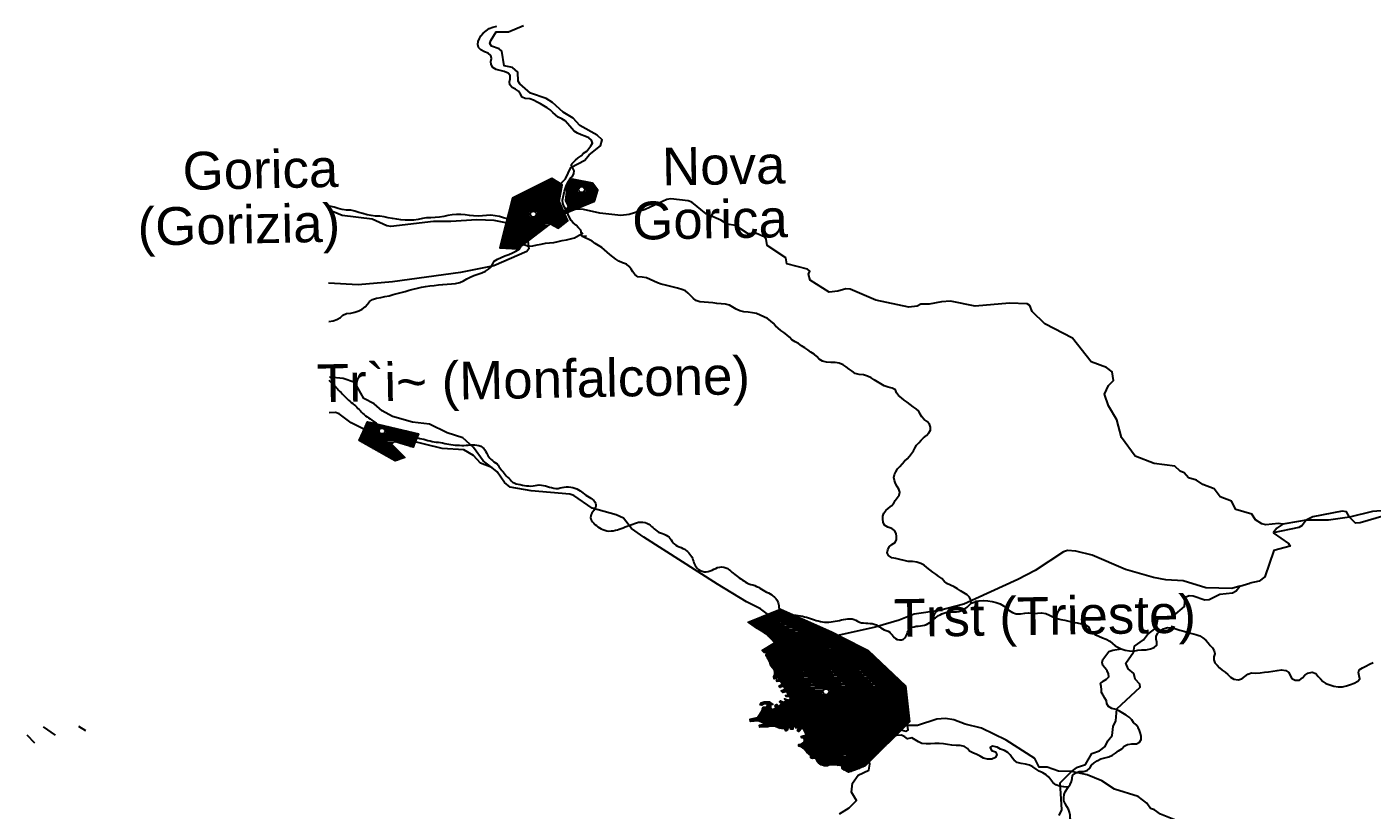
# Model space of a CAD drawing. Header units: metres. Extents: x 13.21 to 19.52, y 42.14 to 46.62.
# Drawn here: x 13.313 to 14.112, y 45.589 to 46.055 of the extents above; entities that cross this region are included whole.
import ezdxf

# ---------------------------------------------------------------- set-up
doc = ezdxf.new("R2010")
doc.units = ezdxf.units.M
doc.header["$MEASUREMENT"] = 0
for name, color, linetype in [('CESTE', 5, 'Continuous'), ('grad_ino', 252, 'Continuous'), ('naziv_ino', 252, 'Continuous'), ('PRUGE', 7, 'Continuous')]:
    doc.layers.add(name, color=color, linetype=linetype)
doc.styles.get("Standard").update_dxf_attribs({"font": 'arial.ttf'})

# ---------------------------------------------------------------- blocks, each defined once
blk = doc.blocks.new('*X56')
at = {"color": 0}
for p, q in [((13.74143, 45.70102), (13.77686, 45.7014)), ((13.74327, 45.70194), (13.77489, 45.70228)), ((13.74558, 45.70286), (13.77291, 45.70316)), ((13.7479, 45.70379), (13.77094, 45.70403)), ((13.75021, 45.70471), (13.76897, 45.70491)), ((13.75252, 45.70564), (13.76699, 45.70579)), ((13.75483, 45.70656), (13.76502, 45.70667)), ((13.75714, 45.70748), (13.76304, 45.70755)), ((13.75944, 45.70841), (13.76107, 45.70843)), ((13.74267, 45.70013), (13.77884, 45.70052)), ((13.74391, 45.69924), (13.78081, 45.69964)), ((13.74515, 45.69836), (13.78278, 45.69876)), ((13.74653, 45.69747), (13.78476, 45.69788)), ((13.74809, 45.69659), (13.78673, 45.697)), ((13.74952, 45.6957), (13.7887, 45.69613)), ((13.75077, 45.69482), (13.79068, 45.69525)), ((13.75201, 45.69393), (13.79247, 45.69437)), ((13.75294, 45.69304), (13.79421, 45.69348)), ((13.7507, 45.68492), (13.80989, 45.68555)), ((13.75217, 45.68584), (13.80815, 45.68643)), ((13.75365, 45.68675), (13.80641, 45.68731)), ((13.75387, 45.69215), (13.79596, 45.6926)), ((13.7548, 45.69126), (13.7977, 45.69172)), ((13.75512, 45.68767), (13.80467, 45.6882)), ((13.75565, 45.69037), (13.79944, 45.69084)), ((13.75649, 45.68948), (13.80118, 45.68996)), ((13.7566, 45.68858), (13.80292, 45.68908)), ((13.74971, 45.68401), (13.75196, 45.68403)), ((13.75198, 45.68134), (13.81483, 45.682)), ((13.75199, 45.68224), (13.81389, 45.68289)), ((13.752, 45.68313), (13.81295, 45.68378)), ((13.75202, 45.68403), (13.81163, 45.68467)), ((13.75233, 45.68044), (13.81577, 45.68111)), ((13.75284, 45.67954), (13.8167, 45.68022)), ((13.75339, 45.67865), (13.81764, 45.67933)), ((13.75384, 45.67776), (13.81858, 45.67844)), ((13.75423, 45.67686), (13.81952, 45.67755)), ((13.75443, 45.67596), (13.82046, 45.67666)), ((13.75487, 45.67507), (13.82139, 45.67577)), ((13.75549, 45.67417), (13.82233, 45.67488)), ((13.7562, 45.67328), (13.82327, 45.67399)), ((13.75643, 45.66879), (13.82796, 45.66954)), ((13.75681, 45.67239), (13.82421, 45.6731)), ((13.75687, 45.66969), (13.82702, 45.67043)), ((13.75698, 45.67149), (13.82515, 45.67221)), ((13.75708, 45.67059), (13.82608, 45.67132)), ((13.75662, 45.66789), (13.75814, 45.66791)), ((13.75824, 45.66611), (13.83077, 45.66687)), ((13.75914, 45.66792), (13.8289, 45.66865)), ((13.75957, 45.66702), (13.82984, 45.66776)), ((13.75972, 45.66342), (13.83359, 45.6642)), ((13.7599, 45.66253), (13.76039, 45.66253)), ((13.76108, 45.66524), (13.83171, 45.66598)), ((13.76155, 45.66434), (13.83265, 45.66509)), ((13.7618, 45.66075), (13.7855, 45.661)), ((13.76269, 45.66256), (13.83452, 45.66331)), ((13.76303, 45.66166), (13.83465, 45.66241)), ((13.78922, 45.66104), (13.83475, 45.66151)), ((13.7497, 45.65342), (13.75404, 45.65346)), ((13.76, 45.65353), (13.76199, 45.65355)), ((13.76084, 45.65264), (13.8357, 45.65342)), ((13.76133, 45.65984), (13.76407, 45.65987)), ((13.76225, 45.65355), (13.8356, 45.65432)), ((13.76291, 45.65536), (13.76346, 45.65537)), ((13.76354, 45.65447), (13.83549, 45.65522)), ((13.76366, 45.65717), (13.83517, 45.65792)), ((13.76416, 45.65987), (13.78486, 45.66009)), ((13.76457, 45.65898), (13.78496, 45.65919)), ((13.76499, 45.65808), (13.78592, 45.65831)), ((13.76599, 45.65539), (13.83539, 45.65612)), ((13.7662, 45.65629), (13.83528, 45.65702)), ((13.78891, 45.65834), (13.83507, 45.65882)), ((13.78984, 45.65925), (13.83496, 45.65971)), ((13.7899, 45.66015), (13.83486, 45.66061)), ((13.74678, 45.64439), (13.83665, 45.64533)), ((13.7475, 45.64529), (13.83655, 45.64623)), ((13.74809, 45.6462), (13.83644, 45.64713)), ((13.74863, 45.65251), (13.75044, 45.65253)), ((13.74868, 45.64711), (13.83634, 45.64803)), ((13.74927, 45.64801), (13.83623, 45.64893)), ((13.74961, 45.64892), (13.83612, 45.64983)), ((13.74971, 45.64982), (13.75484, 45.64987)), ((13.75256, 45.65075), (13.75453, 45.65077)), ((13.75257, 45.65165), (13.75454, 45.65167)), ((13.75258, 45.65255), (13.75527, 45.65258)), ((13.75708, 45.6499), (13.83602, 45.65073)), ((13.75718, 45.6517), (13.75852, 45.65171)), ((13.75757, 45.6508), (13.83591, 45.65163)), ((13.7602, 45.65173), (13.83581, 45.65252)), ((13.74235, 45.64344), (13.83676, 45.64444)), ((13.74255, 45.64254), (13.83686, 45.64354)), ((13.74807, 45.639), (13.75306, 45.63906)), ((13.74822, 45.6399), (13.83591, 45.64083)), ((13.74934, 45.64172), (13.83697, 45.64264)), ((13.75147, 45.64084), (13.83682, 45.64174)), ((13.75752, 45.63911), (13.76779, 45.63922)), ((13.75989, 45.63823), (13.76477, 45.63828)), ((13.76304, 45.63737), (13.76455, 45.63738)), ((13.76629, 45.6383), (13.76779, 45.63832)), ((13.76878, 45.63923), (13.83499, 45.63992)), ((13.7694, 45.63833), (13.83407, 45.63901)), ((13.77087, 45.63745), (13.77249, 45.63747)), ((13.77437, 45.63749), (13.83316, 45.6381)), ((13.77478, 45.63659), (13.83224, 45.63719)), ((13.77069, 45.63655), (13.77167, 45.63656)), ((13.77147, 45.62846), (13.82399, 45.62901)), ((13.77274, 45.63297), (13.82857, 45.63355)), ((13.77391, 45.62938), (13.8249, 45.62992)), ((13.77434, 45.63209), (13.82765, 45.63265)), ((13.77445, 45.63029), (13.82582, 45.63083)), ((13.77457, 45.63119), (13.82674, 45.63174)), ((13.77507, 45.6339), (13.82949, 45.63446)), ((13.77519, 45.6357), (13.83132, 45.63628)), ((13.7756, 45.6348), (13.8304, 45.63537)), ((13.77125, 45.62756), (13.82307, 45.6281)), ((13.77339, 45.62668), (13.82215, 45.62719)), ((13.77457, 45.62579), (13.82124, 45.62628)), ((13.77526, 45.6249), (13.82032, 45.62537)), ((13.77595, 45.62401), (13.8194, 45.62446)), ((13.77695, 45.62312), (13.81849, 45.62355)), ((13.77804, 45.62223), (13.81757, 45.62264)), ((13.77836, 45.62133), (13.78165, 45.62137)), ((13.7819, 45.62137), (13.81665, 45.62173)), ((13.77866, 45.62044), (13.78076, 45.62046)), ((13.78171, 45.62047), (13.81574, 45.62083)), ((13.78181, 45.61957), (13.81482, 45.61992)), ((13.78211, 45.61867), (13.8139, 45.61901)), ((13.7827, 45.61778), (13.81299, 45.6181)), ((13.78384, 45.61689), (13.81207, 45.61719)), ((13.78587, 45.61601), (13.78867, 45.61604)), ((13.79419, 45.6161), (13.81115, 45.61628)), ((13.79692, 45.61433), (13.80747, 45.61444)), ((13.79693, 45.61523), (13.80975, 45.61536)), ((13.79806, 45.61344), (13.80512, 45.61352)), ((13.79976, 45.61256), (13.80253, 45.61259))]:
    blk.add_line(p, q, dxfattribs=at)
blk = doc.blocks.new('*X57')
at = {"color": 0}
for p, q in [((13.51181, 45.81254), (13.54535, 45.81297)), ((13.51222, 45.81344), (13.52172, 45.81356)), ((13.51263, 45.81435), (13.52127, 45.81446)), ((13.51303, 45.81525), (13.52151, 45.81536)), ((13.51344, 45.81616), (13.52293, 45.81628)), ((13.51385, 45.81706), (13.52763, 45.81724)), ((13.51426, 45.81797), (13.52402, 45.81809)), ((13.51466, 45.81887), (13.52041, 45.81894)), ((13.51507, 45.81978), (13.5168, 45.8198)), ((13.52465, 45.8163), (13.53124, 45.81639)), ((13.526, 45.81362), (13.54208, 45.81382)), ((13.52612, 45.81542), (13.53486, 45.81553)), ((13.5264, 45.81452), (13.53847, 45.81468)), ((13.5103, 45.80892), (13.54391, 45.80935)), ((13.51059, 45.80982), (13.54427, 45.81025)), ((13.511, 45.81073), (13.54463, 45.81116)), ((13.51141, 45.81163), (13.54499, 45.81206)), ((13.51187, 45.80804), (13.53107, 45.80828)), ((13.51343, 45.80716), (13.5298, 45.80737)), ((13.51499, 45.80628), (13.52966, 45.80647)), ((13.51655, 45.8054), (13.53057, 45.80558)), ((13.51812, 45.80452), (13.53148, 45.80469)), ((13.53156, 45.80829), (13.54355, 45.80844)), ((13.53448, 45.80743), (13.54319, 45.80754)), ((13.5374, 45.80657), (13.54283, 45.80664)), ((13.54032, 45.8057), (13.54247, 45.80573)), ((13.51968, 45.80364), (13.5324, 45.8038)), ((13.52124, 45.80276), (13.53331, 45.80291)), ((13.5228, 45.80188), (13.53422, 45.80203)), ((13.52437, 45.801), (13.53513, 45.80114)), ((13.52593, 45.80012), (13.53604, 45.80025)), ((13.52749, 45.79924), (13.53695, 45.79936)), ((13.52905, 45.79836), (13.53582, 45.79845)), ((13.53062, 45.79748), (13.53321, 45.79751))]:
    blk.add_line(p, q, dxfattribs=at)
blk = doc.blocks.new('*X58')
at = {"color": 0}
for p, q in [((13.609, 45.95682), (13.63007, 45.95707)), ((13.61087, 45.95774), (13.63024, 45.95797)), ((13.61274, 45.95866), (13.6304, 45.95888)), ((13.6146, 45.95958), (13.63057, 45.95978)), ((13.61647, 45.96051), (13.63073, 45.96068)), ((13.61834, 45.96143), (13.62955, 45.96156)), ((13.62021, 45.96235), (13.62808, 45.96245)), ((13.62208, 45.96327), (13.62661, 45.96333)), ((13.62395, 45.9642), (13.62515, 45.96421)), ((13.60012, 45.94861), (13.62994, 45.94897)), ((13.60034, 45.94951), (13.62955, 45.94987)), ((13.60057, 45.95042), (13.62916, 45.95076)), ((13.60079, 45.95132), (13.62908, 45.95166)), ((13.60102, 45.95222), (13.62925, 45.95256)), ((13.60153, 45.95313), (13.62941, 45.95346)), ((13.60339, 45.95405), (13.62958, 45.95437)), ((13.60526, 45.95497), (13.62974, 45.95527)), ((13.60713, 45.9559), (13.62991, 45.95617)), ((13.59808, 45.94049), (13.63347, 45.94092)), ((13.59831, 45.94139), (13.63308, 45.94181)), ((13.59854, 45.94229), (13.6115, 45.94245)), ((13.59876, 45.9432), (13.61106, 45.94335)), ((13.59899, 45.9441), (13.61132, 45.94425)), ((13.59921, 45.945), (13.61283, 45.94517)), ((13.59944, 45.9459), (13.63112, 45.94629)), ((13.59967, 45.94681), (13.63073, 45.94718)), ((13.59989, 45.94771), (13.63033, 45.94808)), ((13.61436, 45.94519), (13.63151, 45.94539)), ((13.61582, 45.9425), (13.63269, 45.94271)), ((13.61591, 45.94431), (13.6319, 45.9445)), ((13.61621, 45.94341), (13.6323, 45.9436)), ((13.59605, 45.93237), (13.61707, 45.93262)), ((13.59628, 45.93327), (13.61826, 45.93354)), ((13.5965, 45.93417), (13.61944, 45.93445)), ((13.59673, 45.93507), (13.62062, 45.93536)), ((13.59696, 45.93598), (13.62181, 45.93628)), ((13.59718, 45.93688), (13.62299, 45.93719)), ((13.59741, 45.93778), (13.63237, 45.9382)), ((13.59763, 45.93868), (13.6335, 45.93912)), ((13.59786, 45.93959), (13.63387, 45.94002)), ((13.62474, 45.93721), (13.63125, 45.93729)), ((13.62632, 45.93633), (13.63012, 45.93638)), ((13.62791, 45.93545), (13.62899, 45.93546)), ((13.59425, 45.92515), (13.6076, 45.92531)), ((13.59447, 45.92605), (13.60879, 45.92622)), ((13.5947, 45.92695), (13.60997, 45.92714)), ((13.59493, 45.92785), (13.61115, 45.92805)), ((13.59515, 45.92876), (13.61234, 45.92897)), ((13.59538, 45.92966), (13.61352, 45.92988)), ((13.5956, 45.93056), (13.61471, 45.93079)), ((13.59583, 45.93146), (13.61589, 45.93171)), ((13.59402, 45.92424), (13.60642, 45.9244)), ((13.5956, 45.92336), (13.60524, 45.92348))]:
    blk.add_line(p, q, dxfattribs=at)
blk = doc.blocks.new('*X59')
at = {"color": 0}
for p, q in [((13.63337, 45.95711), (13.64005, 45.95719)), ((13.63347, 45.95801), (13.63977, 45.95809)), ((13.63358, 45.95891), (13.64017, 45.95899)), ((13.63369, 45.95981), (13.65015, 45.96001)), ((13.6341, 45.96072), (13.64945, 45.9609)), ((13.63479, 45.96163), (13.64876, 45.96179)), ((13.63548, 45.96253), (13.6448, 45.96265)), ((13.63617, 45.96344), (13.6406, 45.9635)), ((13.64323, 45.95633), (13.65156, 45.95643)), ((13.64447, 45.95904), (13.65085, 45.95912)), ((13.64467, 45.95725), (13.65184, 45.95733)), ((13.64492, 45.95815), (13.65154, 45.95823)), ((13.63273, 45.9517), (13.65015, 45.95191)), ((13.63284, 45.95261), (13.65043, 45.95281)), ((13.63294, 45.95351), (13.65071, 45.95372)), ((13.63305, 45.95441), (13.651, 45.95462)), ((13.63308, 45.95081), (13.64942, 45.951)), ((13.63315, 45.95531), (13.65128, 45.95552)), ((13.63326, 45.95621), (13.64154, 45.95631)), ((13.63347, 45.94991), (13.64716, 45.95008)), ((13.63386, 45.94902), (13.6449, 45.94915)), ((13.63243, 45.9445), (13.63358, 45.94452)), ((13.63288, 45.94541), (13.63584, 45.94544)), ((13.63334, 45.94631), (13.6381, 45.94637)), ((13.63379, 45.94722), (13.64037, 45.9473)), ((13.63424, 45.94812), (13.64263, 45.94822))]:
    blk.add_line(p, q, dxfattribs=at)

msp = doc.modelspace()

# ---------------------------------------------------------------- linework, layer by layer
for points in [[(13.32263, 45.63901), (13.32972, 45.63406)], [(13.34793, 45.63649), (13.34383, 45.63913)], [(13.31296, 45.63425), (13.31756, 45.62935)]]:
    msp.add_lwpolyline(points)
at = {"layer": 'CESTE'}
for p, q in [((13.62149, 45.94667), (13.61042, 45.93893)), ((14.06786, 45.76084), (14.05866, 45.7594)), ((14.07241, 45.76166), (14.06786, 45.76084)), ((14.03306, 45.72256), (14.03908, 45.72422))]:
    msp.add_line(p, q, dxfattribs=at)
for points in [[(13.62149, 45.94667), (13.62677, 45.9586), (13.63273, 45.96442), (13.636, 45.97117), (13.64422, 45.97551), (13.64675, 45.97862), (13.65348, 45.98408), (13.65449, 45.98754), (13.6515, 45.99045), (13.64133, 45.99603), (13.6372, 46.00054), (13.63138, 46.00406), (13.6251, 46.00971), (13.62117, 46.01205), (13.61189, 46.01525), (13.60559, 46.02087), (13.60465, 46.02245), (13.60444, 46.02782), (13.60127, 46.03061), (13.59623, 46.03147), (13.59496, 46.04026), (13.59338, 46.04169), (13.58876, 46.04317), (13.58777, 46.04481), (13.58839, 46.04658), (13.59157, 46.05165), (13.59895, 46.05183), (13.60777, 46.0555)], [(13.99456, 45.79368), (13.98222, 45.79531), (13.97104, 45.79961), (13.96283, 45.81071), (13.96001, 45.82131), (13.95513, 45.82959), (13.95276, 45.83658), (13.95512, 45.84165), (13.95806, 45.84456), (13.9574, 45.84987), (13.95394, 45.85243), (13.94488, 45.8557), (13.93367, 45.8697), (13.91725, 45.87829), (13.90977, 45.88555), (13.90842, 45.88911), (13.90676, 45.89028), (13.89642, 45.8906), (13.87601, 45.88889), (13.86123, 45.89167), (13.85606, 45.89144), (13.84864, 45.88992), (13.84365, 45.88997), (13.84155, 45.88885), (13.83656, 45.88823), (13.81691, 45.89228), (13.8017, 45.89896), (13.79917, 45.89913), (13.79444, 45.89761), (13.78934, 45.89714), (13.77799, 45.90425), (13.77704, 45.90774), (13.77775, 45.90954), (13.77634, 45.91086), (13.76424, 45.91397), (13.76358, 45.91747), (13.75251, 45.9249), (13.75188, 45.9285), (13.75067, 45.92998), (13.74622, 45.93193), (13.74121, 45.93172), (13.73361, 45.93662), (13.72875, 45.9375), (13.72493, 45.93997), (13.71619, 45.9437), (13.70779, 45.95056), (13.70551, 45.95132), (13.69537, 45.95259), (13.69285, 45.95214), (13.68003, 45.94625), (13.67063, 45.94332), (13.6656, 45.94256), (13.65313, 45.94406), (13.64333, 45.9462), (13.63819, 45.94632), (13.62819, 45.94473), (13.62149, 45.94667)], [(13.61042, 45.93893), (13.60026, 45.93766), (13.59036, 45.93963), (13.5801, 45.94008), (13.56473, 45.93899), (13.55441, 45.93915), (13.52896, 45.93614), (13.52658, 45.93656), (13.51793, 45.94054), (13.50023, 45.94262), (13.49207, 45.94604)], [(13.61042, 45.93893), (13.60935, 45.93542), (13.61097, 45.92295), (13.60976, 45.92133), (13.59022, 45.91275), (13.57044, 45.9088), (13.52997, 45.90334), (13.50957, 45.90148), (13.49207, 45.90245)], [(13.50768, 45.84345), (13.50073, 45.84579), (13.4926, 45.84672)], [(13.58906, 45.79291), (13.58391, 45.79693), (13.57809, 45.80494), (13.57177, 45.81056), (13.56244, 45.8136), (13.55204, 45.81878), (13.54185, 45.81981), (13.53002, 45.82332), (13.52394, 45.82663), (13.51916, 45.83084), (13.51309, 45.83403), (13.50768, 45.84345)], [(13.58906, 45.79291), (13.58231, 45.79547), (13.57819, 45.80003), (13.57231, 45.80346), (13.55958, 45.80419), (13.53783, 45.80965), (13.5311, 45.81225), (13.52096, 45.81341), (13.51377, 45.81534), (13.50549, 45.81958), (13.49832, 45.8248), (13.49614, 45.82562), (13.49243, 45.82538)], [(13.7812, 45.6867), (13.77221, 45.69012), (13.76434, 45.69717), (13.7486, 45.70894), (13.74026, 45.71312), (13.7229, 45.72376), (13.67924, 45.75159), (13.67191, 45.75665), (13.66726, 45.76297), (13.66286, 45.76484), (13.64851, 45.76881), (13.63764, 45.77643), (13.6354, 45.77722), (13.61242, 45.77905), (13.59998, 45.78137), (13.59655, 45.78397), (13.59213, 45.79044), (13.58906, 45.79291)], [(14.05866, 45.7594), (14.05612, 45.75979), (14.04853, 45.75897), (14.04613, 45.75947), (14.04232, 45.76193), (14.04028, 45.76518), (14.03079, 45.76807), (14.02817, 45.773), (14.0215, 45.77558), (14.01784, 45.78032), (14.01112, 45.78296), (14.0074, 45.78543), (14.00265, 45.7869), (14.00005, 45.78986), (13.99777, 45.79075), (13.99456, 45.79368)], [(14.09825, 45.76339), (14.09646, 45.76661), (14.0939, 45.76696), (14.07649, 45.76361), (14.07241, 45.76166)], [(14.12458, 45.76774), (14.11182, 45.76674), (14.09825, 45.76339)], [(14.12458, 45.76774), (14.11878, 45.76419), (14.10454, 45.76006), (14.10183, 45.75997), (14.09825, 45.76339)], [(14.07241, 45.76166), (14.07022, 45.75845), (14.06818, 45.75732), (14.05297, 45.75418)], [(14.05866, 45.7594), (14.05506, 45.75688), (14.05297, 45.75418)], [(14.09825, 45.76339), (14.08567, 45.76161), (14.07241, 45.76166)], [(14.05297, 45.75418), (14.06205, 45.74774), (14.06293, 45.74616), (14.05325, 45.7437), (14.04802, 45.72812), (14.04457, 45.72551), (14.03908, 45.72422)], [(13.99946, 45.7257), (13.9892, 45.72617), (13.9818, 45.72762), (13.96515, 45.73238), (13.9455, 45.74089), (13.93578, 45.74323), (13.93074, 45.74362), (13.92835, 45.7429), (13.91162, 45.73174), (13.90138, 45.72641), (13.86917, 45.71172), (13.85475, 45.70798), (13.83969, 45.7059), (13.83077, 45.70236), (13.81655, 45.69822), (13.78725, 45.69159), (13.78511, 45.69059), (13.7812, 45.6867)], [(14.03306, 45.72256), (14.02841, 45.72112), (14.013, 45.72144), (13.99946, 45.7257)], [(13.93315, 45.61243), (13.93677, 45.6149), (13.9414, 45.61654), (13.94523, 45.62301), (13.94988, 45.62459), (13.95323, 45.6272), (13.95466, 45.63067), (13.95727, 45.63376), (13.95789, 45.63909), (13.95947, 45.6425), (13.96007, 45.64966), (13.97401, 45.66246), (13.97374, 45.6642), (13.97088, 45.66722), (13.97023, 45.67066), (13.96676, 45.6734), (13.96546, 45.67681), (13.97003, 45.68327), (13.97051, 45.68678), (13.9759, 45.69058), (13.97839, 45.69375), (13.98348, 45.69782), (13.98435, 45.70304), (13.98627, 45.70399), (13.99159, 45.7041), (13.99382, 45.70481), (14.00017, 45.7105), (14.00073, 45.71585), (14.00296, 45.71685), (14.00547, 45.71671), (14.01241, 45.71435), (14.01487, 45.7146), (14.0212, 45.71764), (14.02881, 45.71862), (14.03095, 45.71962), (14.03306, 45.72256)], [(13.83588, 45.63967), (13.83343, 45.64272), (13.82567, 45.64743), (13.82304, 45.65051), (13.81739, 45.65416), (13.81304, 45.65862), (13.80998, 45.66353), (13.80566, 45.66536), (13.80078, 45.66946), (13.79809, 45.66951), (13.79569, 45.67224), (13.78877, 45.67086), (13.7892, 45.6779), (13.78078, 45.68212), (13.7795, 45.68367), (13.7812, 45.6867)], [(13.79534, 45.5873), (13.80115, 45.59076), (13.80548, 45.59513), (13.80254, 45.60013), (13.80317, 45.6055), (13.80658, 45.6103), (13.81287, 45.61321), (13.81344, 45.61685), (13.81264, 45.62041), (13.80891, 45.62285), (13.80456, 45.62484), (13.79721, 45.62498), (13.79331, 45.62723), (13.79349, 45.62907), (13.78846, 45.63716), (13.78747, 45.64072), (13.78801, 45.64259), (13.79005, 45.64312), (13.79729, 45.64116), (13.80243, 45.64077), (13.80737, 45.64151), (13.81759, 45.64067), (13.83487, 45.6364), (13.83618, 45.63705), (13.83588, 45.63967)], [(13.93315, 45.61243), (13.92549, 45.61258), (13.9187, 45.61493), (13.9139, 45.61503), (13.91146, 45.62003), (13.89441, 45.63096), (13.87973, 45.63817), (13.86998, 45.64042), (13.86334, 45.64315), (13.85835, 45.6439), (13.85323, 45.64354), (13.84177, 45.63965), (13.83588, 45.63967)], [(13.92591, 45.58628), (13.92736, 45.58962), (13.92651, 45.6057), (13.93315, 45.61243)], [(13.9949, 45.58354), (13.98592, 45.58703), (13.98251, 45.5896), (13.98011, 45.59034), (13.97786, 45.5935), (13.97268, 45.59746), (13.9587, 45.6019), (13.95126, 45.60683), (13.94242, 45.61049), (13.93315, 45.61243)]]:
    msp.add_lwpolyline(points, dxfattribs=at)
at = {"layer": 'grad_ino'}
for points in [[(13.59714, 45.93669), (13.59383, 45.92348), (13.60436, 45.9228), (13.62374, 45.93777), (13.62854, 45.9351), (13.63406, 45.93957), (13.63215, 45.94393), (13.62899, 45.95115), (13.63076, 45.96083), (13.62816, 45.9624), (13.62462, 45.96453), (13.60121, 45.95297)], [(13.63215, 45.94393), (13.64993, 45.95121), (13.65196, 45.9577), (13.64871, 45.96185), (13.63679, 45.96426), (13.63374, 45.96024), (13.63272, 45.95164), (13.63425, 45.94814)], [(13.54288, 45.80676), (13.54224, 45.80514), (13.53122, 45.80839), (13.52919, 45.80693), (13.53733, 45.79899), (13.53159, 45.79694), (13.51021, 45.80897), (13.51251, 45.81409), (13.51525, 45.82016), (13.54538, 45.81304)], [(13.7968, 45.69218), (13.81246, 45.68425), (13.83454, 45.66329), (13.83705, 45.64196), (13.81057, 45.6157), (13.80601, 45.61385), (13.80305, 45.61274), (13.80076, 45.61206), (13.79821, 45.61333), (13.79692, 45.61426), (13.79693, 45.61586), (13.79401, 45.61612), (13.79039, 45.61637), (13.78809, 45.61593), (13.78613, 45.61594), (13.78451, 45.61641), (13.78289, 45.61758), (13.78225, 45.61827), (13.78194, 45.61918), (13.78162, 45.62009), (13.78197, 45.6217), (13.78064, 45.62034), (13.77933, 45.62012), (13.77836, 45.62058), (13.77837, 45.62196), (13.77611, 45.6238), (13.7745, 45.62589), (13.77288, 45.62705), (13.77125, 45.62751), (13.77127, 45.62842), (13.77257, 45.62865), (13.77388, 45.62933), (13.77456, 45.63048), (13.77458, 45.63138), (13.77426, 45.63231), (13.77296, 45.63232), (13.77264, 45.63324), (13.77591, 45.63412), (13.77433, 45.63759), (13.77303, 45.63806), (13.77137, 45.63623), (13.7704, 45.63669), (13.77139, 45.63829), (13.76942, 45.63831), (13.76877, 45.63924), (13.76779, 45.63923), (13.76778, 45.63763), (13.76647, 45.63763), (13.76615, 45.6388), (13.76484, 45.63856), (13.7645, 45.63719), (13.76352, 45.63651), (13.76287, 45.63766), (13.76123, 45.63791), (13.75928, 45.63838), (13.75766, 45.63908), (13.75634, 45.63931), (13.74816, 45.63867), (13.74785, 45.63982), (13.75178, 45.64071), (13.74721, 45.64259), (13.74264, 45.64216), (13.74233, 45.64352), (13.74693, 45.64442), (13.7496, 45.64852), (13.74961, 45.64968), (13.75028, 45.65059), (13.75256, 45.65057), (13.75259, 45.65264), (13.75063, 45.65265), (13.7493, 45.65175), (13.74833, 45.65197), (13.74899, 45.65313), (13.75064, 45.6538), (13.7536, 45.65378), (13.75586, 45.65215), (13.75454, 45.65194), (13.75453, 45.6501), (13.75582, 45.64918), (13.7578, 45.65031), (13.75717, 45.65169), (13.75815, 45.65215), (13.75913, 45.651), (13.7611, 45.65236), (13.7598, 45.65373), (13.76048, 45.65442), (13.76209, 45.65349), (13.76375, 45.65418), (13.76278, 45.65555), (13.7654, 45.65485), (13.76639, 45.65577), (13.76606, 45.65668), (13.76378, 45.65693), (13.76345, 45.65761), (13.7651, 45.65784), (13.76415, 45.65989), (13.76185, 45.65923), (13.76088, 45.66039), (13.76317, 45.66128), (13.76256, 45.66289), (13.75993, 45.66245), (13.75961, 45.66337), (13.76158, 45.66428), (13.76062, 45.66612), (13.75833, 45.66591), (13.75801, 45.6666), (13.75965, 45.66704), (13.75871, 45.66865), (13.75803, 45.66775), (13.7567, 45.66753), (13.7564, 45.6689), (13.75708, 45.67004), (13.75708, 45.67097), (13.75678, 45.67256), (13.75548, 45.67418), (13.75452, 45.67557), (13.75421, 45.67694), (13.75358, 45.67833), (13.75261, 45.67993), (13.75198, 45.68108), (13.75199, 45.68292), (13.75202, 45.68408), (13.7507, 45.68316), (13.74951, 45.68418), (13.75706, 45.68887), (13.75489, 45.69118), (13.75199, 45.69395), (13.74906, 45.69603), (13.7458, 45.69789), (13.74353, 45.69951), (13.74126, 45.70113), (13.74917, 45.70429), (13.75055, 45.70484), (13.76032, 45.70876), (13.7911, 45.69506)]]:
    msp.add_lwpolyline(points, close=True, dxfattribs=at)
for centre in [(13.64234, 45.95802), (13.61363, 45.94346), (13.52383, 45.81459), (13.78739, 45.65978)]:
    msp.add_circle(centre, 0.0018, dxfattribs=at)
at = {"layer": 'PRUGE'}
for p, q in [((13.64223, 45.93176), (13.64331, 45.93237)), ((13.64251, 45.93035), (13.64223, 45.93176)), ((13.64251, 45.93035), (13.64513, 45.93049))]:
    msp.add_line(p, q, dxfattribs=at)
for points in [[(13.64223, 45.93176), (13.64184, 45.93385), (13.64043, 45.93535), (13.63905, 45.93688), (13.63739, 45.93826), (13.63602, 45.93976), (13.63504, 45.94144), (13.63436, 45.94317), (13.63365, 45.9449), (13.63281, 45.9466), (13.63177, 45.94826), (13.63113, 45.94999), (13.631, 45.95179), (13.63136, 45.95356), (13.63179, 45.95534), (13.63221, 45.95712), (13.63276, 45.95888), (13.63339, 45.96062), (13.6341, 45.96234), (13.63597, 45.96496), (13.63683, 45.96583), (13.63764, 45.96752), (13.63785, 45.96918), (13.63686, 45.97108), (13.6362, 45.97283), (13.63675, 45.97357), (13.63734, 45.97416), (13.63859, 45.97548), (13.64017, 45.97696), (13.642, 45.97817), (13.64352, 45.97959), (13.64538, 45.98085), (13.64663, 45.98242), (13.64786, 45.98404), (13.64883, 45.98567), (13.64818, 45.98743), (13.64654, 45.98878), (13.64424, 45.98969), (13.642, 45.99058), (13.63982, 45.99155), (13.63786, 45.99272), (13.6365, 45.99424), (13.63523, 45.99581), (13.6339, 45.99736), (13.63247, 45.99887), (13.63062, 46.00009), (13.62847, 46.00109), (13.62672, 46.00242), (13.62518, 46.00386), (13.62368, 46.00533), (13.62186, 46.0066), (13.61994, 46.00781), (13.61797, 46.00897), (13.6159, 46.01005), (13.61377, 46.01108), (13.61152, 46.01195), (13.60882, 46.01206), (13.60704, 46.01303), (13.60607, 46.0148), (13.60492, 46.01644), (13.60315, 46.0177), (13.60105, 46.01874), (13.59977, 46.02033), (13.59952, 46.02208), (13.59994, 46.02388), (13.59991, 46.02574), (13.59865, 46.02718), (13.59635, 46.02814), (13.59387, 46.02868), (13.59154, 46.02945), (13.58961, 46.03063), (13.58858, 46.0323), (13.58849, 46.03408), (13.58886, 46.03587), (13.58844, 46.0377), (13.58688, 46.03899), (13.58456, 46.03991), (13.58241, 46.04098), (13.58106, 46.04245), (13.58059, 46.04424), (13.58096, 46.04602), (13.58159, 46.04778), (13.5825, 46.04945), (13.58395, 46.05094), (13.58555, 46.05237), (13.58732, 46.05368), (13.58953, 46.05461), (13.59198, 46.05517)], [(13.60653, 45.92649), (13.60605, 45.92826), (13.60574, 45.93005), (13.60559, 45.93184), (13.6055, 45.93364), (13.60496, 45.93541), (13.60385, 45.93701), (13.6022, 45.93841), (13.60046, 45.93976), (13.59832, 45.94071), (13.59588, 45.94135), (13.59347, 45.94201), (13.59101, 45.94255), (13.58848, 45.94287), (13.58848, 45.94287), (13.58593, 45.9426), (13.58337, 45.94238), (13.58079, 45.94234), (13.57821, 45.94246), (13.57566, 45.94272), (13.57313, 45.94306), (13.57056, 45.9433), (13.568, 45.94328), (13.568, 45.94328), (13.56544, 45.94299), (13.56293, 45.9426), (13.56042, 45.94215), (13.55792, 45.94173), (13.55537, 45.94145), (13.5528, 45.94134), (13.55022, 45.94127), (13.55022, 45.94127), (13.54775, 45.94077), (13.54527, 45.94027), (13.54275, 45.9399), (13.54017, 45.93984), (13.53759, 45.93991), (13.53503, 45.94011), (13.5325, 45.94046), (13.52997, 45.94086), (13.52747, 45.94126), (13.52502, 45.94185), (13.5225, 45.94219), (13.51993, 45.94231), (13.51739, 45.94265), (13.51491, 45.94313), (13.51249, 45.94374), (13.51009, 45.94442), (13.50772, 45.94514), (13.50533, 45.94579), (13.50274, 45.94587), (13.50023, 45.94621), (13.49782, 45.94688), (13.49541, 45.94751), (13.49267, 45.94824)], [(13.49221, 45.87974), (13.49475, 45.88012), (13.49707, 45.88085), (13.49907, 45.882), (13.5006, 45.8835), (13.50262, 45.88442), (13.50523, 45.88473), (13.50771, 45.88524), (13.51002, 45.88602), (13.51209, 45.8871), (13.51389, 45.88839), (13.51525, 45.88991), (13.51636, 45.89153), (13.51821, 45.8928), (13.52048, 45.89359), (13.52303, 45.89399), (13.52552, 45.89445), (13.52797, 45.895), (13.53038, 45.89565), (13.53274, 45.89637), (13.53516, 45.89698), (13.53762, 45.89751), (13.5399, 45.89834), (13.54229, 45.89899), (13.5448, 45.89942), (13.54721, 45.90007), (13.54967, 45.90057), (13.55221, 45.90088), (13.55477, 45.90114), (13.55731, 45.90144), (13.55984, 45.90176), (13.56241, 45.90187), (13.56498, 45.90203), (13.56752, 45.90234), (13.56998, 45.9029), (13.57219, 45.9038), (13.57417, 45.90497), (13.57615, 45.90611), (13.57833, 45.90705), (13.58069, 45.90778), (13.58304, 45.90855), (13.5852, 45.90952), (13.58709, 45.91075), (13.58857, 45.91222), (13.58958, 45.91388), (13.59041, 45.91557), (13.59239, 45.9167), (13.59456, 45.91771), (13.59674, 45.91868), (13.59907, 45.91944), (13.60126, 45.92038), (13.60324, 45.92154), (13.60525, 45.92273), (13.6063, 45.92427), (13.60653, 45.92649)], [(13.60653, 45.92649), (13.60859, 45.92531), (13.61075, 45.92446), (13.6133, 45.9247), (13.61584, 45.92513), (13.61833, 45.9256), (13.6208, 45.92613), (13.62333, 45.92643), (13.62589, 45.92665), (13.62832, 45.92726), (13.63081, 45.92774), (13.6333, 45.92817), (13.63569, 45.92885), (13.63813, 45.92944), (13.64223, 45.93176)], [(13.87364, 45.7124), (13.87349, 45.71422), (13.87269, 45.7159), (13.87118, 45.71737), (13.86917, 45.71849), (13.86724, 45.71967), (13.86544, 45.72095), (13.86345, 45.72209), (13.86125, 45.72304), (13.85915, 45.72404), (13.85764, 45.7255), (13.85609, 45.72694), (13.85443, 45.72831), (13.85259, 45.72957), (13.85082, 45.73087), (13.84909, 45.7322), (13.84735, 45.73353), (13.84562, 45.73488), (13.8437, 45.73604), (13.84135, 45.7368), (13.83883, 45.73706), (13.83627, 45.73723), (13.8338, 45.73774), (13.83134, 45.73827), (13.82889, 45.73883), (13.82642, 45.73939), (13.82457, 45.74065), (13.82372, 45.7423), (13.82414, 45.74412), (13.82497, 45.74584), (13.82644, 45.74728), (13.82841, 45.74846), (13.82917, 45.75015), (13.82933, 45.75197), (13.82904, 45.75376), (13.82816, 45.75549), (13.8264, 45.7567), (13.82405, 45.75749), (13.8222, 45.75878), (13.82143, 45.76046), (13.82122, 45.76228), (13.82107, 45.76409), (13.82171, 45.76581), (13.82295, 45.76739), (13.82461, 45.76877), (13.82623, 45.77018), (13.8276, 45.77169), (13.82849, 45.77338), (13.82969, 45.77498), (13.83075, 45.7766), (13.83127, 45.77838), (13.83074, 45.7801), (13.82973, 45.78178), (13.82871, 45.78344), (13.82803, 45.78518), (13.82778, 45.78696), (13.82804, 45.78876), (13.8288, 45.79047), (13.82993, 45.79209), (13.83126, 45.79363), (13.83262, 45.79516), (13.83407, 45.79664), (13.83562, 45.79808), (13.83691, 45.79963), (13.83813, 45.80122), (13.83939, 45.80278), (13.84016, 45.8045), (13.84109, 45.80616), (13.84258, 45.80763), (13.84388, 45.80919), (13.8453, 45.81068), (13.84702, 45.81202), (13.84855, 45.81349), (13.84949, 45.81513), (13.84953, 45.81695), (13.84877, 45.81866), (13.84743, 45.8202), (13.84573, 45.82156), (13.84429, 45.82306), (13.84324, 45.8247), (13.8426, 45.82645), (13.84094, 45.82778), (13.83908, 45.82905), (13.83739, 45.83041), (13.8356, 45.8317), (13.83387, 45.83303), (13.83225, 45.83442), (13.83044, 45.83574), (13.82921, 45.83727), (13.82877, 45.83908), (13.82673, 45.84004), (13.82428, 45.84074), (13.82195, 45.8415), (13.8199, 45.84258), (13.81796, 45.84377), (13.81607, 45.84499), (13.81419, 45.84623), (13.81208, 45.84724), (13.80968, 45.84792), (13.80709, 45.84815), (13.80481, 45.84885), (13.80292, 45.85011), (13.80121, 45.85145), (13.79945, 45.85278), (13.79755, 45.85398), (13.7953, 45.85488), (13.79282, 45.85531), (13.79023, 45.85542), (13.78761, 45.85544), (13.78531, 45.85612), (13.78339, 45.85736), (13.78196, 45.85886), (13.78032, 45.86025), (13.7785, 45.86153), (13.77671, 45.86281), (13.77484, 45.86405), (13.77294, 45.86527), (13.77111, 45.86654), (13.76914, 45.86769), (13.76721, 45.86887), (13.76566, 45.87031), (13.76409, 45.87174), (13.76243, 45.87312), (13.76064, 45.87441), (13.75894, 45.87575), (13.75735, 45.87717), (13.75597, 45.87869), (13.75445, 45.88016), (13.75269, 45.88146), (13.75048, 45.88239), (13.74837, 45.88343), (13.74623, 45.8844), (13.74373, 45.88487), (13.74118, 45.88517), (13.73865, 45.88548), (13.73616, 45.88601), (13.73406, 45.887), (13.73216, 45.88824), (13.7302, 45.88944), (13.72781, 45.88995), (13.7252, 45.89011), (13.72266, 45.89038), (13.72012, 45.8907), (13.71758, 45.89101), (13.71501, 45.89116), (13.7124, 45.89139), (13.71013, 45.89208), (13.70848, 45.89351), (13.70706, 45.89501), (13.70562, 45.89651), (13.70395, 45.89789), (13.70174, 45.89877), (13.69931, 45.89942), (13.69689, 45.90002), (13.69446, 45.90062), (13.69203, 45.90123), (13.68962, 45.90187), (13.68733, 45.90269), (13.68513, 45.90363), (13.68301, 45.90466), (13.68074, 45.90554), (13.67831, 45.9061), (13.67569, 45.90628), (13.67398, 45.90751), (13.67278, 45.90915), (13.6718, 45.91082), (13.67062, 45.91245), (13.66893, 45.91374), (13.66662, 45.91458), (13.6645, 45.91561), (13.66257, 45.9168), (13.66084, 45.91814), (13.65907, 45.91945), (13.65745, 45.92084), (13.65598, 45.92232), (13.65429, 45.92369), (13.65243, 45.92492), (13.65043, 45.92606), (13.64866, 45.92737), (13.64251, 45.93035)], [(13.49225, 45.84488), (13.49296, 45.84414), (13.49368, 45.84338), (13.49439, 45.84263), (13.4951, 45.84189), (13.49582, 45.84114), (13.49654, 45.8404), (13.49727, 45.83966), (13.498, 45.83892), (13.49873, 45.83817), (13.49947, 45.83744), (13.50021, 45.8367), (13.50094, 45.83596), (13.50167, 45.83523), (13.50241, 45.83449), (13.50317, 45.83376), (13.50394, 45.83304), (13.50474, 45.83234), (13.50556, 45.83165), (13.5064, 45.83096), (13.50723, 45.83028), (13.50803, 45.82957), (13.50879, 45.82885), (13.50951, 45.8281), (13.51022, 45.82735), (13.51093, 45.8266), (13.51165, 45.82586), (13.51241, 45.82513), (13.5132, 45.82443), (13.51404, 45.82374), (13.5149, 45.82308), (13.5158, 45.82243), (13.51673, 45.8218), (13.51766, 45.82118), (13.51859, 45.82057), (13.51953, 45.81995), (13.5204, 45.81929), (13.52107, 45.81852), (13.52172, 45.81775), (13.52258, 45.81708), (13.52358, 45.81649), (13.5247, 45.81607), (13.52589, 45.81573), (13.52711, 45.81541), (13.52833, 45.81513), (13.52957, 45.81489), (13.53081, 45.81466), (13.53207, 45.81444), (13.53329, 45.81418), (13.53443, 45.81377), (13.53554, 45.8133), (13.53668, 45.81287), (13.53781, 45.81246), (13.53896, 45.81205), (13.54014, 45.81168), (13.54132, 45.81134), (13.54253, 45.81103), (13.54375, 45.81075), (13.54498, 45.8105), (13.54623, 45.81026), (13.54747, 45.81002), (13.54868, 45.80971), (13.54988, 45.80941), (13.55109, 45.80909), (13.55231, 45.8088), (13.55353, 45.8085), (13.55476, 45.80825), (13.55603, 45.8081), (13.5573, 45.80797), (13.55855, 45.80777), (13.55979, 45.80753), (13.56101, 45.80723), (13.56223, 45.80695), (13.56348, 45.80674), (13.56475, 45.80657), (13.56602, 45.80643), (13.56729, 45.80631), (13.56857, 45.80622), (13.56985, 45.80615), (13.57114, 45.80612), (13.57242, 45.80612), (13.57371, 45.80617), (13.57499, 45.80625), (13.57627, 45.80635), (13.57755, 45.80642), (13.57755, 45.80642), (13.57885, 45.80641), (13.58012, 45.80628), (13.58133, 45.80598), (13.58246, 45.80554), (13.58343, 45.80494), (13.58425, 45.80424), (13.58484, 45.80345), (13.58532, 45.80261), (13.58577, 45.80177), (13.5862, 45.80092), (13.58663, 45.80008), (13.58714, 45.79925), (13.58778, 45.79847), (13.58852, 45.79773), (13.58936, 45.79705), (13.59026, 45.7964), (13.5912, 45.79578), (13.59207, 45.79513), (13.59267, 45.79434), (13.59317, 45.7935), (13.59374, 45.7927), (13.59434, 45.7919), (13.59499, 45.79112), (13.59565, 45.79035), (13.59627, 45.78957), (13.59692, 45.78879), (13.59761, 45.78803), (13.59834, 45.78729), (13.59911, 45.78657), (13.59988, 45.78585), (13.60057, 45.78508), (13.60132, 45.78435), (13.60231, 45.78379), (13.60344, 45.78336), (13.60466, 45.78308), (13.60591, 45.78285), (13.60714, 45.78257), (13.60838, 45.78232), (13.60963, 45.78211), (13.6109, 45.78199), (13.61219, 45.78194), (13.61348, 45.782), (13.61469, 45.78228), (13.61592, 45.78257), (13.6172, 45.78262), (13.6172, 45.78262), (13.61848, 45.78254), (13.61974, 45.78234), (13.62096, 45.78205), (13.62214, 45.78169), (13.62331, 45.78133), (13.62452, 45.78101), (13.62576, 45.78075), (13.62703, 45.78058), (13.62831, 45.78055), (13.62952, 45.78083), (13.63072, 45.78118), (13.63198, 45.78135), (13.63327, 45.78144), (13.63327, 45.78144), (13.63455, 45.7814), (13.63583, 45.78127), (13.63709, 45.78107), (13.6383, 45.78077), (13.63941, 45.78033), (13.64044, 45.77978), (13.64139, 45.77917), (13.64227, 45.77851), (13.64312, 45.77785), (13.64397, 45.77717), (13.64489, 45.77654), (13.64583, 45.77593), (13.64678, 45.77532), (13.64772, 45.77471), (13.64866, 45.77408), (13.64951, 45.77341), (13.65015, 45.77263), (13.65059, 45.77178), (13.65081, 45.77089), (13.65079, 45.76999), (13.65049, 45.76913), (13.65, 45.76828), (13.64947, 45.76747), (13.6489, 45.76666), (13.64837, 45.76584), (13.64793, 45.765), (13.6477, 45.76411), (13.64764, 45.7632), (13.64784, 45.76232), (13.64824, 45.76146), (13.64879, 45.76065), (13.64947, 45.75988), (13.65023, 45.75916), (13.65108, 45.75848), (13.65196, 45.75782), (13.65289, 45.7572), (13.65389, 45.75663), (13.65495, 45.75613), (13.65608, 45.75568), (13.65727, 45.75535), (13.65854, 45.75522), (13.65983, 45.75527), (13.66109, 45.75543), (13.66233, 45.7557), (13.66352, 45.75604), (13.66469, 45.75642), (13.66584, 45.75682), (13.66699, 45.75722), (13.66813, 45.75763), (13.66926, 45.75806), (13.67038, 45.7585), (13.67151, 45.75893), (13.67263, 45.75937), (13.67377, 45.75979), (13.67495, 45.76013), (13.67618, 45.76041), (13.67746, 45.76056), (13.67746, 45.76056), (13.67875, 45.76057), (13.67997, 45.76032), (13.68111, 45.75988), (13.68213, 45.75934), (13.68305, 45.7587), (13.68387, 45.758), (13.68463, 45.75728), (13.68541, 45.75656), (13.68621, 45.75586), (13.68708, 45.7552), (13.68804, 45.7546), (13.68913, 45.75414), (13.69029, 45.75373), (13.6914, 45.75327), (13.69245, 45.75276), (13.69344, 45.75217), (13.6943, 45.75151), (13.69494, 45.75074), (13.69546, 45.74991), (13.69602, 45.7491), (13.69662, 45.7483), (13.69734, 45.74755), (13.69816, 45.74686), (13.69918, 45.74633), (13.7003, 45.74586), (13.70139, 45.74539), (13.70248, 45.7449), (13.7035, 45.74436), (13.70445, 45.74375), (13.70523, 45.74304), (13.7059, 45.74227), (13.70658, 45.7415), (13.7072, 45.74072), (13.70774, 45.7399), (13.70817, 45.73906), (13.70844, 45.73818), (13.70865, 45.73729), (13.70892, 45.73641), (13.70926, 45.73554), (13.70971, 45.7347), (13.71027, 45.73389), (13.71096, 45.73313), (13.71179, 45.73244), (13.71275, 45.73182), (13.71383, 45.73133), (13.71503, 45.73101), (13.71632, 45.73092), (13.71754, 45.73114), (13.71872, 45.73155), (13.7198, 45.73203), (13.72085, 45.73255), (13.72194, 45.73303), (13.72307, 45.73347), (13.72429, 45.73378), (13.72555, 45.73396), (13.72555, 45.73396), (13.7268, 45.7338), (13.72798, 45.73341), (13.72903, 45.73289), (13.72997, 45.73227), (13.7308, 45.73159), (13.73155, 45.73085), (13.73235, 45.73015), (13.73318, 45.72946), (13.73403, 45.72879), (13.7349, 45.72813), (13.73582, 45.7275), (13.73677, 45.7269), (13.73766, 45.72624), (13.73854, 45.72558), (13.7395, 45.72498), (13.7405, 45.72443), (13.74159, 45.72396), (13.74274, 45.72355), (13.74391, 45.72318), (13.74508, 45.72281), (13.7462, 45.72237), (13.74727, 45.72186), (13.74821, 45.72125), (13.7491, 45.72061), (13.7501, 45.72003), (13.75114, 45.7195), (13.75217, 45.71897), (13.7532, 45.71844), (13.75422, 45.71788), (13.75519, 45.71729), (13.75606, 45.71664), (13.75684, 45.71592), (13.75753, 45.71516), (13.75813, 45.71437), (13.75865, 45.71353), (13.75904, 45.71268), (13.75926, 45.7118), (13.75933, 45.7109), (13.75946, 45.71), (13.75962, 45.70911), (13.75991, 45.70822), (13.76034, 45.70738), (13.76111, 45.70668), (13.76215, 45.70612), (13.76329, 45.70571), (13.76454, 45.70545), (13.76579, 45.70533), (13.76709, 45.70531), (13.76838, 45.70525), (13.76966, 45.70519), (13.77093, 45.70506), (13.77219, 45.70489), (13.77342, 45.70465), (13.77463, 45.70435), (13.77583, 45.70401), (13.777, 45.70364), (13.77817, 45.70327), (13.77933, 45.70288), (13.78049, 45.7025), (13.78166, 45.70214), (13.78285, 45.7018), (13.78407, 45.70152), (13.78532, 45.7013), (13.7866, 45.70117), (13.78788, 45.70114), (13.78916, 45.70119), (13.79044, 45.7013), (13.7917, 45.70148), (13.79294, 45.70169), (13.79419, 45.70192), (13.79543, 45.70215), (13.79666, 45.7024), (13.79788, 45.70269), (13.7991, 45.70297), (13.80036, 45.70312), (13.80036, 45.70312), (13.80165, 45.70314), (13.80292, 45.703), (13.80415, 45.7027), (13.80521, 45.70222), (13.80617, 45.70162), (13.80727, 45.70114), (13.80846, 45.70078), (13.8097, 45.70061), (13.81099, 45.70054), (13.81228, 45.70048), (13.81356, 45.7004), (13.81481, 45.70021), (13.81603, 45.69992), (13.81717, 45.6995), (13.81823, 45.69899), (13.81915, 45.69837), (13.81999, 45.69768), (13.82096, 45.69711), (13.82203, 45.69661), (13.82319, 45.69619), (13.82436, 45.69581), (13.82525, 45.69519), (13.82597, 45.69443), (13.82663, 45.69366), (13.82724, 45.69287), (13.82789, 45.69207), (13.82862, 45.69133), (13.82968, 45.69084), (13.83095, 45.69055), (13.83219, 45.69063), (13.83336, 45.69107), (13.83423, 45.69172), (13.83488, 45.69251), (13.83529, 45.69336), (13.83552, 45.69425), (13.83583, 45.69512), (13.8362, 45.69598), (13.83673, 45.69682), (13.83742, 45.69758), (13.83843, 45.69809), (13.83966, 45.69841), (13.84091, 45.69864), (13.84217, 45.69877), (13.84346, 45.6989), (13.84473, 45.69903), (13.84592, 45.69935), (13.84703, 45.69981), (13.84805, 45.70035), (13.84898, 45.70098), (13.84984, 45.70165), (13.85065, 45.70234), (13.85149, 45.70303), (13.85234, 45.7037), (13.85324, 45.70434), (13.85417, 45.70496), (13.85517, 45.70554), (13.85622, 45.70605), (13.85736, 45.70647), (13.85856, 45.70679), (13.8598, 45.707), (13.86108, 45.7071), (13.86236, 45.70717), (13.86236, 45.70717), (13.86365, 45.70721), (13.86493, 45.70729), (13.8662, 45.70744), (13.8674, 45.70774), (13.86852, 45.7082), (13.86952, 45.70876), (13.87043, 45.7094), (13.87124, 45.7101), (13.87201, 45.71081), (13.87276, 45.71155), (13.87364, 45.7124)], [(13.87364, 45.7124), (13.87598, 45.71316), (13.87843, 45.71368), (13.88099, 45.71388), (13.88099, 45.71388), (13.88354, 45.71368), (13.88606, 45.71331), (13.88853, 45.7128), (13.89077, 45.71192), (13.8927, 45.71074), (13.8944, 45.70938), (13.89624, 45.70812), (13.89819, 45.70691), (13.90032, 45.70596), (13.90288, 45.70598), (13.90543, 45.70639), (13.90791, 45.70669), (13.90791, 45.70669), (13.91041, 45.70615), (13.9129, 45.70635), (13.91538, 45.70674), (13.91538, 45.70674), (13.91789, 45.70628), (13.92008, 45.70535), (13.92214, 45.70426), (13.92438, 45.70337), (13.92677, 45.70274), (13.92925, 45.70224), (13.93165, 45.70162), (13.93412, 45.70111), (13.9366, 45.70065), (13.93908, 45.70016), (13.94148, 45.69943), (13.94335, 45.69829), (13.94398, 45.69651), (13.94527, 45.69496), (13.9471, 45.69371), (13.94935, 45.69282), (13.95156, 45.69189), (13.95371, 45.69092), (13.95583, 45.68988), (13.95746, 45.6885), (13.95909, 45.68713), (13.96266, 45.68523)], [(13.96266, 45.68523), (13.96504, 45.68456), (13.96751, 45.68404), (13.97006, 45.68383), (13.97249, 45.68441), (13.97499, 45.68469), (13.97499, 45.68469), (13.97757, 45.68468), (13.98005, 45.68518), (13.98232, 45.68608), (13.98385, 45.68745), (13.98386, 45.68928), (13.98346, 45.69108), (13.98347, 45.69284), (13.98445, 45.69453), (13.98589, 45.69603), (13.9878, 45.69723), (13.99015, 45.698), (13.99015, 45.698), (13.99265, 45.69778), (13.9951, 45.69716), (13.99742, 45.69639), (13.99978, 45.69566), (14.00215, 45.69497), (14.00453, 45.69431), (14.00697, 45.69368), (14.00928, 45.69291), (14.01117, 45.69172), (14.01284, 45.69032), (14.01432, 45.68886), (14.01557, 45.68728), (14.01698, 45.68577), (14.01793, 45.6841), (14.01827, 45.68232), (14.01774, 45.68055), (14.01761, 45.67874), (14.01821, 45.67702), (14.01965, 45.67552), (14.02106, 45.67401), (14.02261, 45.67258), (14.02446, 45.67133), (14.02606, 45.66992), (14.02766, 45.66851), (14.02957, 45.66728), (14.03212, 45.66687), (14.03439, 45.66742), (14.03603, 45.66889), (14.03777, 45.6703), (14.03996, 45.67097), (14.03996, 45.67097), (14.04261, 45.67086), (14.04516, 45.67107), (14.0477, 45.67133), (14.05023, 45.67163), (14.05274, 45.672), (14.05526, 45.67241), (14.05778, 45.67272), (14.05778, 45.67272), (14.06038, 45.67233), (14.06211, 45.67118), (14.06292, 45.6694), (14.06406, 45.6677), (14.06601, 45.6667), (14.06863, 45.66673), (14.07028, 45.66807), (14.0718, 45.66961), (14.07352, 45.67089), (14.07615, 45.67132), (14.07615, 45.67132), (14.07817, 45.67052), (14.07963, 45.66891), (14.08098, 45.66738), (14.08246, 45.66589), (14.08422, 45.66462), (14.08655, 45.66383), (14.08896, 45.66318), (14.09144, 45.66275), (14.09403, 45.66271), (14.09644, 45.66324), (14.09873, 45.6641), (14.10103, 45.66492), (14.10316, 45.66602), (14.10444, 45.66745), (14.10394, 45.66926), (14.1035, 45.67111), (14.10395, 45.67275), (14.10598, 45.67394), (14.10802, 45.67504), (14.11011, 45.67608), (14.11222, 45.67711)], [(13.9312, 45.60313), (13.93234, 45.60473), (13.93313, 45.60644), (13.93355, 45.60822), (13.93372, 45.61007), (13.9353, 45.61138), (13.9378, 45.61237), (13.9378, 45.61237), (13.93811, 45.61237), (13.94024, 45.61238), (13.94252, 45.61297), (13.94409, 45.6144), (13.94511, 45.61607), (13.94663, 45.61751), (13.94845, 45.61879), (13.95052, 45.61985), (13.95292, 45.62048), (13.95531, 45.62114), (13.95752, 45.62206), (13.95927, 45.62337), (13.96109, 45.62463), (13.96298, 45.62585), (13.96442, 45.62738), (13.96646, 45.62835), (13.969, 45.62878), (13.969, 45.62878), (13.97168, 45.62876), (13.97359, 45.62973), (13.9746, 45.63145), (13.9746, 45.63326), (13.97419, 45.63503), (13.97351, 45.63678), (13.97282, 45.63852), (13.97149, 45.64003), (13.96994, 45.64147), (13.96896, 45.64314), (13.9675, 45.6446), (13.96566, 45.64586), (13.96367, 45.64701), (13.9617, 45.64816), (13.95961, 45.64919), (13.95719, 45.64984), (13.9552, 45.65098), (13.95408, 45.65255), (13.95399, 45.65438), (13.95305, 45.65603), (13.95189, 45.65766), (13.95094, 45.65933), (13.9509, 45.66111), (13.95079, 45.66293), (13.95033, 45.66471), (13.95196, 45.66599), (13.95392, 45.66726), (13.95538, 45.66872), (13.95511, 45.67048), (13.95425, 45.6722), (13.95312, 45.67382), (13.95181, 45.6754), (13.9513, 45.67712), (13.95175, 45.67892), (13.95299, 45.68049), (13.95416, 45.68212), (13.95541, 45.68364), (13.95767, 45.68452), (13.96266, 45.68523)], [(13.9312, 45.60313), (13.92865, 45.60338), (13.92611, 45.60376), (13.92377, 45.60443), (13.92213, 45.60581), (13.92085, 45.60738), (13.91964, 45.60896), (13.91803, 45.61037), (13.91612, 45.61156), (13.91405, 45.61263), (13.91216, 45.61384), (13.91026, 45.61507), (13.9082, 45.61611), (13.90576, 45.61667), (13.90321, 45.61707), (13.90086, 45.61766), (13.89916, 45.61903), (13.89793, 45.62061), (13.8968, 45.62223), (13.89531, 45.62371), (13.8933, 45.62479), (13.8911, 45.62574), (13.88899, 45.62678), (13.88632, 45.62743), (13.88632, 45.62743), (13.8848, 45.62672), (13.8856, 45.62492), (13.88806, 45.62409), (13.88885, 45.62245), (13.88807, 45.62076), (13.88587, 45.61967), (13.88336, 45.61966), (13.88097, 45.62036), (13.879, 45.62153), (13.87687, 45.62254), (13.87466, 45.62347), (13.87253, 45.62445), (13.87136, 45.62608), (13.86963, 45.62733), (13.86716, 45.62793), (13.86716, 45.62793), (13.86461, 45.62777), (13.86209, 45.62794), (13.85963, 45.6285), (13.85713, 45.62889), (13.85458, 45.62904), (13.85201, 45.62899), (13.85201, 45.62899), (13.84945, 45.62882), (13.84687, 45.62875), (13.84436, 45.62898), (13.84223, 45.63), (13.84035, 45.6313), (13.8384, 45.63231), (13.8384, 45.63231), (13.83576, 45.63187), (13.83413, 45.63303), (13.83221, 45.63395), (13.83221, 45.63395), (13.82954, 45.63383), (13.82699, 45.63359), (13.8245, 45.63318), (13.82204, 45.63266), (13.81955, 45.63211), (13.81709, 45.63227), (13.81469, 45.63297), (13.81226, 45.63366), (13.81226, 45.63366), (13.80987, 45.63318), (13.80743, 45.6327), (13.80485, 45.63308), (13.80313, 45.63431), (13.80177, 45.6359), (13.80039, 45.63744), (13.79811, 45.63819), (13.79554, 45.63836), (13.79554, 45.63836), (13.79298, 45.63808), (13.79043, 45.63783), (13.78785, 45.6377), (13.78528, 45.63783), (13.78333, 45.63893), (13.78191, 45.64048), (13.78078, 45.6421), (13.77862, 45.64296), (13.77538, 45.64376)], [(13.94039, 45.56445), (13.94033, 45.56625), (13.94062, 45.56804), (13.94107, 45.5698), (13.94051, 45.57154), (13.93963, 45.57324), (13.93854, 45.57487), (13.93722, 45.57641), (13.93597, 45.57799), (13.93486, 45.5796), (13.93398, 45.58129), (13.93307, 45.58298), (13.93229, 45.58469), (13.9323, 45.58649), (13.932, 45.58826), (13.93131, 45.59), (13.93043, 45.59169), (13.92941, 45.59336), (13.92858, 45.59504), (13.92867, 45.59684), (13.92883, 45.59865), (13.92934, 45.60039), (13.9312, 45.60313)]]:
    msp.add_lwpolyline(points, dxfattribs=at)

# ---------------------------------------------------------------- block references
at = {"layer": 'grad_ino'}
for name in ['*X58', '*X59', '*X57', '*X56']:
    msp.add_blockref(name, (0, 0), dxfattribs=at)

# ---------------------------------------------------------------- texts
at = {"layer": 'naziv_ino'}
for s, height, rotation, p in [('Gorica', 0.022458, 1.14234, (13.40563, 45.9578)), ('Nova', 0.022458, 0.93777, (13.69022, 45.96049)), ('(Gorizia)', 0.022458, 1.16091, (13.3789, 45.92472)), ('Gorica', 0.022458, 0.94997, (13.67252, 45.92826)), ('Tr`i~ (Monfalcone)', 0.0224579, 1.08271, (13.48535, 45.8317)), ('Trst (Trieste)', 0.0224579, 0.83509, (13.82774, 45.69228))]:
    msp.add_text(s, height=height, rotation=rotation, dxfattribs=at).set_placement(p)

doc.saveas('drawing.dxf')
